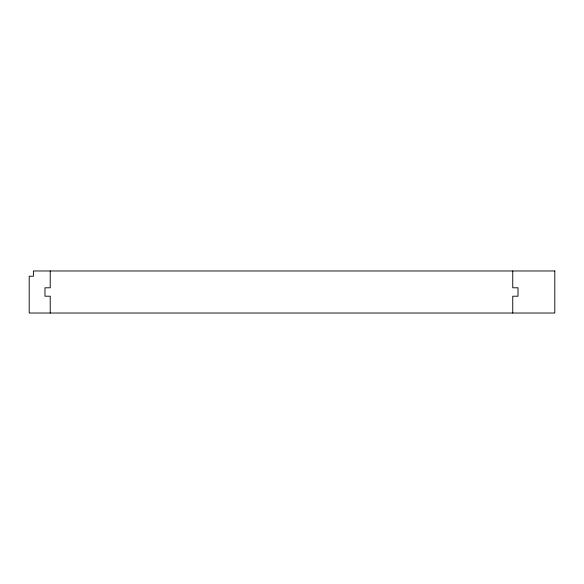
<?xml version="1.0" encoding="UTF-8"?>
<svg xmlns="http://www.w3.org/2000/svg" width="584" height="584" viewBox="0 0 584 584"><rect width="100%" height="100%" fill="white"/><g stroke="black" fill="none" stroke-linecap="round" stroke-linejoin="round"><path stroke-width="0.88" d="M512.752 270.976L512.752 287.795L518.008 287.795L518.008 296.205L512.752 296.205L512.752 313.024M50.224 270.976L50.224 287.795L44.968 287.795L44.968 296.205L50.224 296.205L50.224 313.024M554.8 270.976L33.405 270.976L33.405 276.232L29.2 276.232L29.2 313.024L554.8 313.024L554.8 270.976"/></g></svg>
